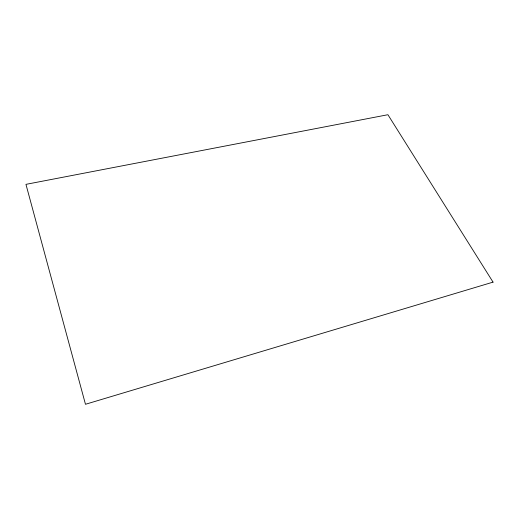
<?xml version="1.0" encoding="UTF-8"?>
<svg xmlns="http://www.w3.org/2000/svg" width="519" height="519" viewBox="0 0 519 519"><rect width="100%" height="100%" fill="white"/><g stroke="black" fill="none" stroke-linecap="round" stroke-linejoin="round"><path stroke-width="0.78" d="M493.05 282.128L85.473 404.282L25.95 184.355L387.92 114.718L493.05 282.128"/></g></svg>
